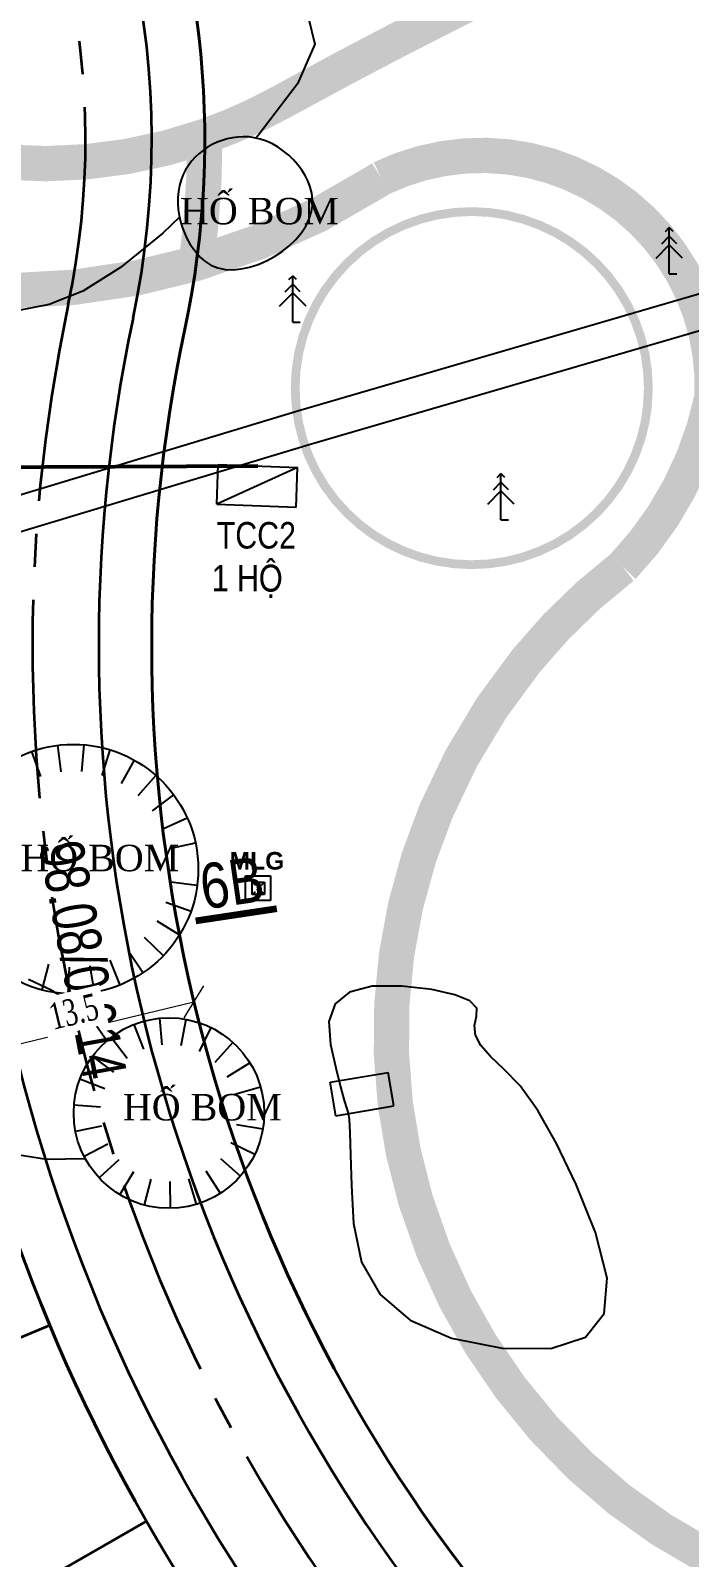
# Model space of a CAD drawing. Extents: x 22709 to 568895, y -41029 to 1932533.
# Drawn here: x 560852.8 to 560890.1, y 1930658.3 to 1930744.8 of the extents above; entities that cross this region are included whole.
import ezdxf

# ---------------------------------------------------------------- set-up
doc = ezdxf.new("R2010")
doc.units = ezdxf.units.MI
doc.header["$MEASUREMENT"] = 0
doc.header["$PDMODE"] = 1
for name, pattern in [('BORDER2', [0.875, 0.25, -0.125, 0.25, -0.125, 0, -0.125]), ('CENTER2', [1.125, 0.75, -0.125, 0.125, -0.125]), ('CONTINOUS', [0]), ('DASHED2', [0.375, 0.25, -0.125])]:
    doc.linetypes.add(name, pattern=pattern)
doc.layers.get('0').update_dxf_attribs({"color": 8, "linetype": 'CONTINUOUS'})
doc.layers.get('DEFPOINTS').update_dxf_attribs({"color": 8, "linetype": 'CONTINUOUS'})
for name, color, linetype, lineweight in [('1-chieu dai', 8, 'CONTINUOUS', 40), ('1-CONG CONG', 8, 'CONTINUOUS', 40), ('10-TIM', 8, 'CENTER2', 35), ('13-PLO', 8, 'CONTINUOUS', 35), ('4-LE TRONG', 8, 'CONTINUOUS', 40), ('7-LE NGOAI', 8, 'CONTINUOUS', 35), ('84- CX DAI PHAN CACH', 8, 'CONTINUOUS', 50), ('D-S-DÂY ĐIỆN 1.5', 200, 'DASHED2', 40), ('EC04', 8, 'CONTINUOUS', 53)]:
    doc.layers.add(name, color=color, linetype=linetype, lineweight=lineweight)
for name, color, linetype in [('1-chieurong', 8, 'CONTINUOUS'), ('1-RANH GIOI QH DX', 8, 'BORDER2'), ('CHUDIEN', 8, 'CONTINUOUS'), ('DIA VAT.MOI', 8, 'CONTINUOUS'), ('DM CON', 8, 'CONTINUOUS'), ('ho bom', 8, 'CONTINUOUS'), ('lang mo', 8, 'CONTINUOUS'), ('LE DUONG', 8, 'CONTINUOUS'), ('MATCAT', 8, 'CONTINUOUS'), ('moc lg .th', 8, 'CONTINUOUS'), ('PHI LAO', 8, 'CONTINUOUS'), ('Thietbidien', 8, 'CONTINUOUS')]:
    doc.layers.add(name, color=color, linetype=linetype)
doc.styles.add('Do doc', font='VHARIALN.TTF', dxfattribs={"width": 0.9, "oblique": 0.6})
doc.styles.add('K1', font='VHARIALN.TTF', dxfattribs={"height": 250})
doc.styles.add('L1', font='vntimeh.shx', dxfattribs={"width": 0.7})
doc.styles.add('nha', font='VHARIALB.TTF', dxfattribs={"height": 1})
doc.styles.get("Standard").update_dxf_attribs({"font": 'vntimeh.shx'})
doc.styles.add('VNARIAL', font='VHARIALN.TTF')
doc.linetypes.add('EN04M', pattern='A,4.505489,-0.889973,2.289537,[1,CHEO22.shx,S=0.898128,R=0,X=0,Y=0.012726],2.215951,-0.947487,["0.4KV",Standard,S=2,R=359.997854,X=0,Y=-0.812412],-8.615751,2.099566,[1,CHEO22.shx,S=0.898128,R=0,X=0,Y=-0.055311],2.405923,-0.889973', length=24.85965)
doc.dimstyles.new('chieu rong', dxfattribs={"dimtxt": 1.5, "dimasz": 1.5, "dimexe": 1, "dimexo": 1, "dimgap": 0.3, "dimtad": 1, "dimdec": 1, "dimzin": 0, "dimdsep": 46, "dimtxsty": 'L1', "dimblk": 'OBLIQUE', "dimcen": 1, "dimclrd": 37, "dimclre": 37, "dimclrt": 7, "dimadec": 0, "dimazin": 0, "dimtfac": 1, "dimtdec": 1, "dimtofl": 0, "dimtmove": 2, "dimatfit": 3, "dimldrblk": 'ARCHTICK', "dimfxl": 1, "dimtfill": 1, "dimtolj": 1, "dimtzin": 0, "dimlwd": 5, "dimlwe": 5, "dimarcsym": 0})

# ---------------------------------------------------------------- blocks, each defined once
blk = doc.blocks.new('t')
at = {"layer": 'ho bom', "color": 250}
blk.add_line((0, 1.512), (0, 0), dxfattribs=at)
blk = doc.blocks.new('PL')
at = {"layer": 'PHI LAO', "color": 250, "linetype": 'Continuous'}
blk.add_line((569625.727, 1929989.672), (569626.147, 1929989.672), dxfattribs=at)
for points in [[(569625.508, 1929992.078), (569625.727, 1929992.297)], [(569625.946, 1929992.078), (569625.727, 1929992.297)], [(569625.727, 1929989.672), (569625.727, 1929992.297)], [(569624.977, 1929990.575), (569625.727, 1929991.325)], [(569625.301, 1929991.387), (569625.727, 1929991.813)], [(569626.153, 1929991.387), (569625.727, 1929991.813)], [(569626.477, 1929990.575), (569625.727, 1929991.325)]]:
    blk.add_lwpolyline(points, dxfattribs=at)
blk = doc.blocks.new('_Oblique')
at = {"color": 0, "linetype": 'ByBlock', "lineweight": -2}
blk.add_line((-0.5, -0.5), (0.5, 0.5), dxfattribs=at)
blk = doc.blocks.new('*D103')
at = {"layer": '1-chieurong', "color": 37, "lineweight": 5, "transparency": 16777216}
for p, q in [((568204.721, 1930674.153), (568217.847, 1930677.309)), ((568218.08, 1930676.337), (568218.08, 1930676.337)), ((568204.955, 1930673.18), (568204.955, 1930673.18))]:
    blk.add_line(p, q, dxfattribs=at)
at = {"layer": 'DEFPOINTS', "color": 0, "lineweight": -3, "transparency": 16777216}
for p in [(568217.847, 1930677.309), (568217.847, 1930677.309), (568204.721, 1930674.153)]:
    blk.add_point(p, dxfattribs=at)
at = {"layer": '1-chieurong', "color": 37, "lineweight": 5, "transparency": 16777216, "xscale": 1.5, "yscale": 1.5, "zscale": 1.5}
for p, rotation in [((568217.847, 1930677.309), 13.52248825286611), ((568204.721, 1930674.153), 193.5224882528661)]:
    blk.add_blockref('_Oblique', p, dxfattribs=dict(at, rotation=rotation))
at = {"layer": '1-chieurong', "color": 7, "lineweight": -3, "transparency": 16777216, "insert": (568211.038, 1930676.752), "char_height": 1.5, "attachment_point": 5, "rotation": 13.52249, "style": 'L1', "bg_fill": 3, "box_fill_scale": 1.25, "bg_fill_color": 9, "bg_fill_true_color": 13158600, "bg_fill_transparency": 0}
blk.add_mtext('\\A1;13.5', dxfattribs=at)
blk = doc.blocks.new('_ARCHTICK')
at = {"color": 0, "linetype": 'ByBlock', "const_width": 0.15}
blk.add_lwpolyline([(-0.5, -0.5), (0.5, 0.5)], dxfattribs=at)
blk = doc.blocks.new('Tu ha the')
at = {"color": 1, "linetype": 'CONTINOUS'}
blk.add_solid([(-1.5, -0.368), (1.5, 1.132), (-1.5, 1.132), (-1.5, -0.368)], dxfattribs=at)
at = {"layer": 'Thietbidien', "color": 1}
for p, q in [((-1.5, -0.368), (-1.5, 1.132)), ((-1.5, 1.132), (1.5, 1.132)), ((1.5, 1.132), (-1.5, -0.368)), ((1.5, -0.368), (1.5, 1.132)), ((-1.5, -0.368), (1.5, -0.368))]:
    blk.add_line(p, q, dxfattribs=at)
blk = doc.blocks.new('tmb')
at = {"layer": '84- CX DAI PHAN CACH', "lineweight": -3}
h = blk.add_hatch(dxfattribs=at)
h.set_pattern_fill('AR-SAND', color=256, scale=0.3, style=0)
h.set_pattern_definition([(37.5, (561075.49294, 1927460.0977), (-0.018898007, 0.57804713), [0, -0.456, 0, -0.51, 0, -0.4875]), (7.5, (561075.49294, 1927460.0977), (0.53093301, 0.84664382), [0, -0.246, 0, -0.411, 0, -0.1575]), (327.5, (561075.12394, 1927460.0977), (0.93424256, 0.001697716), [0, -0.15, 0, -0.54, 0, -0.705]), (317.5, (561075.12394, 1927460.0977), (0.90183798, 0.26330267), [0, -0.075, 0, -0.354, 0, -0.405])])
h.paths.add_polyline_path([(568102.953, 1930719.548, 1), (568101.334, 1930718.374), (568233.81, 1930535.649, 1), (568235.43, 1930536.823)])
at = {"layer": '1-CONG CONG', "const_width": 0.5}
blk.add_lwpolyline([(568228.038, 1930720.391, 1), (568239.121, 1930703.743, 1)], format="xyb", close=True, dxfattribs=at)
at = {"layer": '1-RANH GIOI QH DX', "linetype": 'DASHED2', "ltscale": 30, "transparency": 16777216, "const_width": 2}
for points in [[(568248.622, 1930781.038, -0.011854), (568242.203, 1930771.217, 0.140687), (568235.902, 1930752.392, 0.084036), (568237.501, 1930739.577, -0.34232), (568233.228, 1930733.752, 0.009832), (568222.695, 1930728.218, -0.041966), (568218.458, 1930726.328, -0.034913), (568217.981, 1930719.131, 0.071772), (568228.103, 1930723.733, -0.003792), (568228.461, 1930723.958, -0.56836), (568247.185, 1930711.558, -0.140059), (568242.135, 1930701.946, 0.059032), (568236.659, 1930696.619, 0.070616), (568231.568, 1930688.131, 0.175371), (568230.415, 1930666.022, 0.13078), (568239.719, 1930651.024, 0.159785), (568258.03, 1930642.434, 0.239615)], [(568204.944, 1930725.134, 0.124418), (568218.458, 1930726.328)], [(568204.019, 1930717.7, 0.090873), (568217.981, 1930719.131)]]:
    blk.add_lwpolyline(points, format="xyb", dxfattribs=at)
at = {"layer": '10-TIM', "ltscale": 15}
for centre, radius, start, end in [((568166.707, 1930726.139), 45, 348.0285, 36.37556), ((568301.787, 1930697.497), 93.084, 168.0285, 269.01626)]:
    blk.add_arc(centre, radius, start, end, dxfattribs=at)
at = {"layer": '13-PLO'}
blk.add_line((568194.918, 1930652.816), (568209.68, 1930658.988), dxfattribs=at)
at = {"layer": '4-LE TRONG'}
blk.add_line((568205.706, 1930642.475), (568215.153, 1930647.885), dxfattribs=at)
at = {"layer": '4-LE TRONG', "ltscale": 0.5}
for centre, radius, start, end in [((568166.746, 1930726.144), 51.713, 348.01471, 25.06013), ((568301.786, 1930697.496), 86.333, 168.02745, 269.36856)]:
    blk.add_arc(centre, radius, start, end, dxfattribs=at)
at = {"layer": '4-LE TRONG'}
blk.add_arc((568301.787, 1930697.497), 99.834, 168.0285, 213.33335, dxfattribs=at)
at = {"layer": '7-LE NGOAI', "ltscale": 0.5}
for centre, radius, start, end in [((568166.707, 1930726.139), 48.75, 348.0285, 36.37556), ((568301.787, 1930697.497), 96.834, 168.0285, 269.31338), ((568301.787, 1930697.497), 89.334, 168.0285, 269.35199)]:
    blk.add_arc(centre, radius, start, end, dxfattribs=at)
at = {"layer": 'DIA VAT.MOI', "linetype": 'Continuous'}
for p, q in [((568220.772, 1930684.439, 3.092), (568222.172, 1930684.439, 3.092)), ((568220.772, 1930683.039, 3.092), (568220.772, 1930684.439, 3.092)), ((568221.146, 1930683.388, 3.092), (568221.146, 1930684.088, 3.092)), ((568221.146, 1930684.088, 3.092), (568221.846, 1930684.088, 3.092)), ((568221.846, 1930684.088, 3.092), (568221.846, 1930683.388, 3.092)), ((568222.172, 1930684.439, 3.092), (568222.172, 1930683.039, 3.092)), ((568222.172, 1930683.039, 3.092), (568220.772, 1930683.039, 3.092)), ((568221.846, 1930683.388, 3.092), (568221.146, 1930683.388, 3.092))]:
    blk.add_line(p, q, dxfattribs=at)
at = {"layer": 'DIA VAT.MOI', "linetype": 'ByBlock'}
for p, q in [((568221.146, 1930683.388, 3.092), (568221.846, 1930684.088, 3.092)), ((568221.146, 1930684.088, 3.092), (568221.846, 1930683.388, 3.092))]:
    blk.add_line(p, q, dxfattribs=at)
at = {"layer": 'DM CON'}
for points, elevation in [([(568217.031, 1930721.747), (568216.087, 1930720.843), (568213.691, 1930718.904), (568211.55, 1930717.565), (568209.643, 1930716.801), (568207.815, 1930716.445), (568205.911, 1930716.334), (568203.907, 1930716.439), (568201.802, 1930716.763), (568199.631, 1930717.342), (568197.588, 1930718.398), (568195.871, 1930720.154), (568194.513, 1930722.643), (568193.526, 1930725.848), (568192.945, 1930729.631), (568192.966, 1930733.189)], 3), ([(568224.331, 1930733.017), (568224.687, 1930731.549), (568223.702, 1930729.305), (568221.489, 1930726.385), (568221.351, 1930726.234)], 3), ([(568212.908, 1930675.096), (568212.172, 1930676.15), (568211.061, 1930677.177), (568209.765, 1930677.963), (568208.481, 1930678.566)], 3.5), ([(568206.62, 1930668.849), (568209.503, 1930668.389), (568211.69, 1930668.43)], 3.5)]:
    blk.add_lwpolyline(points, dxfattribs=dict(at, elevation=elevation))
at = {"layer": 'DM CON', "elevation": 3.5}
blk.add_lwpolyline([(568226.634, 1930670.659), (568226.676, 1930669.892), (568226.719, 1930668.642), (568226.774, 1930666.909), (568226.886, 1930664.758), (568227.331, 1930662.568), (568228.384, 1930660.72), (568230.088, 1930659.279), (568232.431, 1930658.261), (568235.304, 1930657.685), (568238.049, 1930657.665), (568240.012, 1930658.313), (568241.082, 1930659.645), (568241.252, 1930661.651), (568240.587, 1930664.247), (568239.495, 1930666.951), (568238.382, 1930669.277), (568237.319, 1930671.144), (568236.32, 1930672.542), (568235.399, 1930673.501), (568234.632, 1930674.203), (568234.095, 1930674.833), (568233.798, 1930675.421), (568233.735, 1930675.973), (568233.856, 1930676.488), (568233.865, 1930676.955), (568233.468, 1930677.364), (568232.616, 1930677.712), (568231.312, 1930677.996), (568229.622, 1930678.195), (568227.938, 1930678.19), (568226.655, 1930677.863), (568225.838, 1930677.192), (568225.493, 1930676.185), (568225.582, 1930674.885), (568225.877, 1930673.565), (568226.15, 1930672.496), (568226.362, 1930671.722), (568226.506, 1930671.241), (568226.587, 1930670.998)], close=True, dxfattribs=at)
at = {"layer": 'EC04', "linetype": 'EN04M', "ltscale": 0.5, "flags": 128}
blk.add_lwpolyline([(568205.298, 1930707.595), (568221.47, 1930707.657)], dxfattribs=at)
at = {"layer": 'ho bom'}
for centre, radius in [((568211.023, 1930684.822, 3.141), 7.069), ((568216.431, 1930671.008), 5.396)]:
    blk.add_circle(centre, radius, dxfattribs=at)
blk.add_open_spline([(568218.459, 1930719.253), (568217.155, 1930720.325), (568215.934, 1930724.555), (568221.669, 1930727.642), (568227.082, 1930721.335), (568220.177, 1930717.84), (568218.459, 1930719.253)], degree=3, knots=[0, 0, 0, 0, 5.065148, 9.588636, 14.888057, 21.562653, 21.562653, 21.562653, 21.562653], dxfattribs=at)
at = {"layer": 'LE DUONG', "elevation": 3.141, "flags": 128}
for points in [[(568449.935, 1930780.002), (568439.422, 1930776.151), (568419.667, 1930770.024), (568381.334, 1930758.318), (568321.535, 1930739.33), (568286.985, 1930729.223), (568223.795, 1930710.782), (568204.047, 1930704.817), (568159.902, 1930693.611)], [(568450.623, 1930778.124), (568440.063, 1930774.255), (568420.255, 1930768.112), (568381.929, 1930756.408), (568322.119, 1930737.416), (568287.547, 1930727.303), (568224.364, 1930708.864), (568204.583, 1930702.889), (568160.394, 1930691.673)]]:
    blk.add_lwpolyline(points, dxfattribs=at)
at = {"layer": 'MATCAT', "const_width": 0.38}
blk.add_lwpolyline([(568217.943, 1930681.89), (568222.539, 1930682.582)], dxfattribs=at)
at = {"layer": 'moc lg .th'}
for p, q in [((568225.562, 1930672.759), (568228.847, 1930673.311)), ((568225.881, 1930670.856), (568225.562, 1930672.759)), ((568229.167, 1930671.408), (568228.847, 1930673.311)), ((568225.881, 1930670.856), (568229.167, 1930671.408))]:
    blk.add_line(p, q, dxfattribs=at)
for p in [(-1380.964, 728.862, 3.141), (-1402.285, 726.134, 3.141), (-1390.493, 714.928, 3.141)]:
    blk.add_blockref('PL', p)
at = {"layer": 'CHUDIEN', "linetype": 'Continuous', "xscale": 1.499999998949281, "yscale": 1.499999998949281, "zscale": 1.499999998949281, "rotation": 357.8257738679288}
blk.add_blockref('Tu ha the', (568221.405, 1930705.961), dxfattribs=at)
at = {"layer": 'ho bom'}
for p, rotation in [((568210.13, 1930691.835, 3.141), 187.2582065468441), ((568211.627, 1930691.866, 3.141), 175.1009307284886), ((568208.673, 1930691.489, 3.141), 199.4154823651996), ((568213.096, 1930691.58, 3.141), 162.9436549101331), ((568214.473, 1930690.992, 3.141), 150.7863790917776), ((568215.695, 1930690.127, 3.141), 138.629103273422), ((568216.708, 1930689.024, 3.141), 126.4718274550665), ((568217.465, 1930687.733, 3.141), 114.314551636711), ((568217.934, 1930686.311, 3.141), 102.1572758183555), ((568218.033, 1930683.907, 3.141), 82.56099873230976), ((568217.683, 1930682.451, 3.141), 70.40372291395428), ((568217.034, 1930681.102, 3.141), 58.24644709559875), ((568216.116, 1930679.919, 3.141), 46.08917127724329), ((568213.645, 1930678.257, 3.141), 21.77461964053228), ((568214.969, 1930678.957, 3.141), 33.93189545888783), ((568209.229, 1930677.984, 3.141), 345.3027921854658), ((568210.71, 1930677.76, 3.141), 357.4600680038213), ((568212.204, 1930677.852, 3.141), 9.617343822176823)]:
    blk.add_blockref('t', p, dxfattribs=dict(at, rotation=rotation))
at = {"layer": 'lang mo'}
for p, rotation in [((568215.908, 1930676.379), 185.5580879595595), ((568217.402, 1930676.316), 169.6317399662996), ((568213.152, 1930675.294), 217.4107839460794), ((568214.454, 1930676.029), 201.4844359528195), ((568218.821, 1930675.846), 153.7053919730397), ((568220.057, 1930675.004), 137.7790439797798), ((568212.102, 1930674.23), 233.3371319393394), ((568221.014, 1930673.856), 121.8526959865199), ((568211.384, 1930672.919), 249.2634799325993), ((568221.62, 1930672.489), 105.9263479932599), ((568211.053, 1930671.46), 265.1898279258593), ((568211.136, 1930669.968), 281.1161759191192), ((568221.751, 1930670.106), 80.37965585171833), ((568211.624, 1930668.554), 297.0425239123791), ((568221.3, 1930668.681), 64.45330785845843), ((568212.482, 1930667.33), 312.9688719056391), ((568220.474, 1930667.434), 48.52695986519853), ((568213.643, 1930666.387), 328.895219898899), ((568219.338, 1930666.462), 32.60061187193862), ((568215.018, 1930665.8), 344.8215678921589), ((568216.501, 1930665.612), 0.747915885418804), ((568217.979, 1930665.839), 16.67426387867871)]:
    blk.add_blockref('t', p, dxfattribs=dict(at, rotation=rotation))
at = {"layer": '1-chieu dai', "lineweight": -3, "insert": (568211.542, 1930679.702), "char_height": 2.5, "attachment_point": 5, "rotation": 280.83239, "style": 'Do doc'}
blk.add_mtext('\\A1;98.08/0.014', dxfattribs=at)
at = {"layer": 'DIA VAT.MOI'}
for p in [(568217.057, 1930721.345), (568208.016, 1930684.703), (568213.82, 1930670.588)]:
    blk.add_text('hè bom', height=1.5, dxfattribs=at).set_placement(p)
at = {"layer": 'DIA VAT.MOI', "linetype": 'Continuous', "style": 'nha'}
blk.add_text('mlg', height=1, dxfattribs=at).set_placement((568219.862, 1930684.795, 3.092))
at = {"layer": 'MATCAT', "style": 'VNARIAL'}
for s, p in [('tcC2', (568219.138, 1930702.982, 2.745)), ('1 hé', (568218.86, 1930700.556, 2.745))]:
    blk.add_text(s, height=1.5, dxfattribs=at).set_placement(p)
at = {"layer": 'MATCAT', "style": 'K1'}
blk.add_text('6b', height=2.56, rotation=8.20671, dxfattribs=at).set_placement((568218.4, 1930682.532))
at = {"layer": '1-chieurong', "lineweight": -3}
dim = blk.add_aligned_dim(p1=(568204.721, 1930674.153), p2=(568217.847, 1930677.309), distance=0, dimstyle='chieu rong', dxfattribs=at)
dim.commit()
dim.dimension.update_dxf_attribs({"geometry": '*D103', "text_midpoint": (568211.038, 1930676.752)})

msp = doc.modelspace()

# ---------------------------------------------------------------- block references
at = {"layer": 'D-S-DÂY ĐIỆN 1.5', "lineweight": -3}
msp.add_blockref('tmb', (-7355.76, 12.496), dxfattribs=at)

doc.saveas('drawing.dxf')
